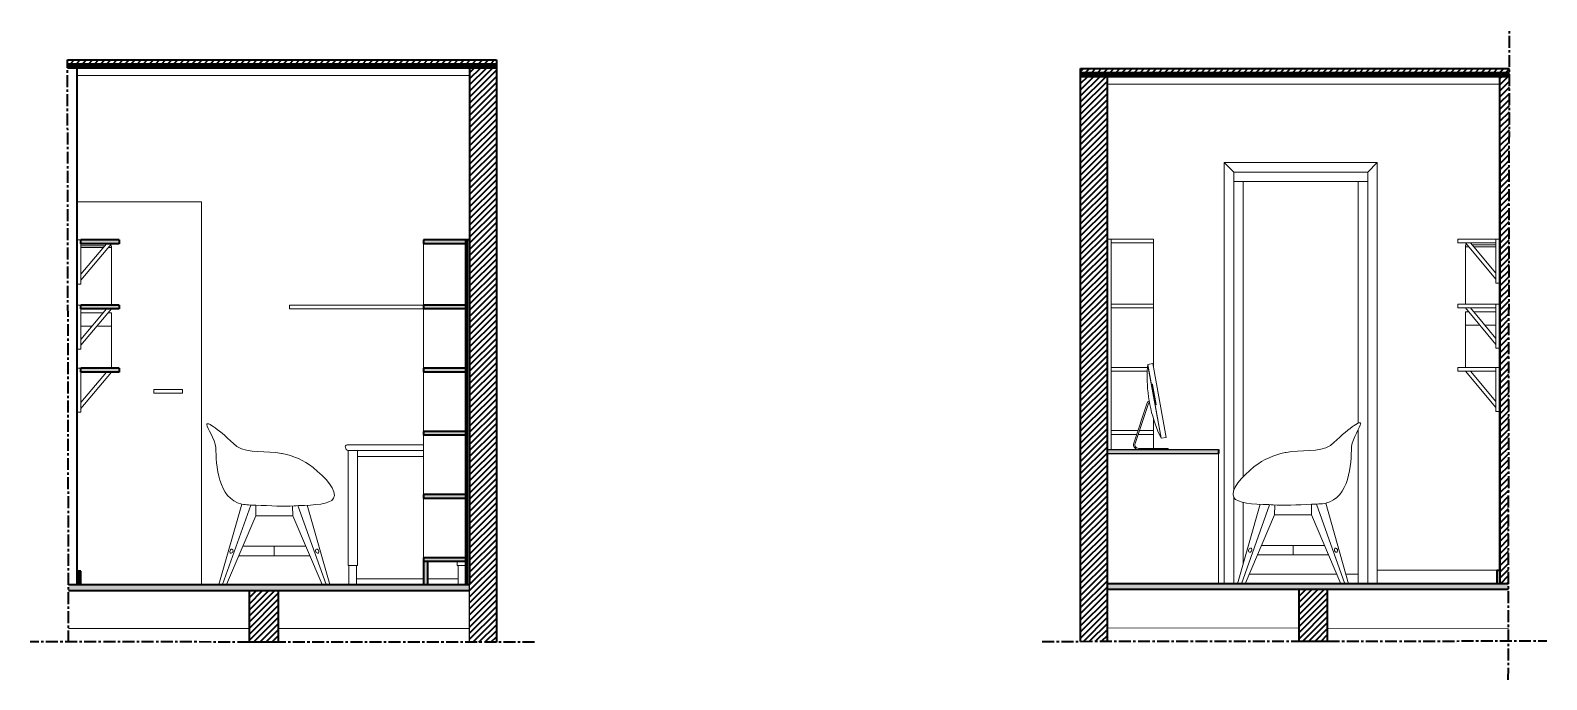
# Model space of a CAD drawing. Header units: inches. Extents: x 7381 to 10218, y 4445 to 6106.
# Drawn here: x 9426 to 10218, y 4496 to 4835 of the extents above; entities that cross this region are included whole.
import ezdxf

# ---------------------------------------------------------------- set-up
doc = ezdxf.new("R2010")
doc.units = ezdxf.units.IN
doc.header["$MEASUREMENT"] = 0
doc.linetypes.add('CENTER', pattern=[2, 1.25, -0.25, 0.25, -0.25])
for name, color, linetype, lineweight in [('A-ELEV-MBE1', 7, 'Continuous', 35), ('A-ELEV-PATT', 8, 'Continuous', 18), ('A-FURN', 8, 'Continuous', 18), ('A-SECT-MCUT', 7, 'Continuous', 35), ('A-SECT-PATT', 8, 'Continuous', 18)]:
    doc.layers.add(name, color=color, linetype=linetype, lineweight=lineweight)
doc.layers.add('disegno', color=7, linetype='Continuous')
pattern_1 = [(45, (-528.6525, -401.0396), (-1.59099026, 1.59099026), [])]

msp = doc.modelspace()

# ---------------------------------------------------------------- hatches: boundary and pattern name
at = {"layer": 'A-ELEV-MBE1'}
h = msp.add_hatch(dxfattribs=at)
h.set_pattern_fill('ANSI31', color=256, scale=18)
h.set_pattern_definition(pattern_1)
h.paths.add_polyline_path([(9669.41, 4819.46), (9445.41, 4819.46), (9445.41, 4817.46), (9669.41, 4817.46)])
h = msp.add_hatch(dxfattribs=at)
h.set_pattern_fill('ANSI31', color=256, scale=18)
h.set_pattern_definition(pattern_1)
h.paths.add_polyline_path([(9669.41, 4816.41), (9445.41, 4816.41), (9445.42, 4815.41), (9669.41, 4815.41)])
h = msp.add_hatch(dxfattribs=at)
h.set_pattern_fill('ANSI31', color=256, scale=18)
h.set_pattern_definition(pattern_1)
h.paths.add_polyline_path([(9669.41, 4815.41), (9655.41, 4815.41), (9655.41, 4545.41), (9655.41, 4515.31), (9669.41, 4515.3)])
h = msp.add_hatch(dxfattribs=at)
h.set_pattern_fill('ANSI31', color=256, scale=18)
h.paths.add_polyline_path([(9974.62, 4814.91), (9974.62, 4812.91), (10198.65, 4812.91), (10198.65, 4814.91)])
h = msp.add_hatch(dxfattribs=at)
h.set_pattern_fill('ANSI31', color=256, scale=18)
h.paths.add_polyline_path([(10198.65, 4810.86), (10198.65, 4811.86), (9974.62, 4811.86), (9974.62, 4810.86)])
h = msp.add_hatch(dxfattribs=at)
h.set_pattern_fill('ANSI31', color=256, scale=18)
h.paths.add_polyline_path([(9974.62, 4515.79), (9988.62, 4515.8), (9988.62, 4810.86), (9974.62, 4810.86)])
h = msp.add_hatch(dxfattribs=at)
h.set_pattern_fill('ANSI31', color=256, scale=18)
h.paths.add_polyline_path([(10198.65, 4810.86), (10193.62, 4810.86), (10193.62, 4545.9), (10198.15, 4545.9)])
h = msp.add_hatch(color=2, dxfattribs=at)
h.dxf.hatch_style = 1
h.paths.add_polyline_path([(9472.41, 4723.41), (9472.41, 4725.41), (9452.41, 4725.41), (9452.41, 4723.41)])
h = msp.add_hatch(color=2, dxfattribs=at)
h.dxf.hatch_style = 1
h.paths.add_polyline_path([(9653.41, 4725.41), (9631.41, 4725.41), (9631.41, 4723.41), (9653.41, 4723.41)])
h = msp.add_hatch(color=2, dxfattribs=at)
h.dxf.hatch_style = 1
h.paths.add_polyline_path([(9653.41, 4545.41), (9654.41, 4545.41), (9654.41, 4725.41), (9653.41, 4725.41)])
h = msp.add_hatch(color=2, dxfattribs=at)
h.dxf.hatch_style = 1
h.paths.add_polyline_path([(9654.41, 4545.41), (9655.41, 4545.41), (9655.41, 4725.41), (9654.41, 4725.41)])
h = msp.add_hatch(color=2, dxfattribs=at)
h.dxf.hatch_style = 1
h.paths.add_polyline_path([(9472.41, 4691.41), (9452.41, 4691.41), (9452.41, 4689.41), (9472.41, 4689.41)])
h = msp.add_hatch(color=2, dxfattribs=at)
h.dxf.hatch_style = 1
h.paths.add_polyline_path([(9653.41, 4691.41), (9631.41, 4691.41), (9631.41, 4689.41), (9653.41, 4689.41)])
h = msp.add_hatch(color=2, dxfattribs=at)
h.dxf.hatch_style = 1
h.paths.add_polyline_path([(9472.41, 4658.41), (9452.41, 4658.41), (9452.41, 4656.41), (9472.41, 4656.41)])
h = msp.add_hatch(color=2, dxfattribs=at)
h.dxf.hatch_style = 1
h.paths.add_polyline_path([(9653.41, 4658.41), (9631.41, 4658.41), (9631.41, 4656.41), (9653.41, 4656.41)])
h = msp.add_hatch(color=2, dxfattribs=at)
h.dxf.hatch_style = 1
h.paths.add_polyline_path([(9653.41, 4625.41), (9631.41, 4625.41), (9631.41, 4623.41), (9653.41, 4623.41)])
h = msp.add_hatch(color=2, dxfattribs=at)
h.dxf.hatch_style = 1
h.paths.add_polyline_path([(10046.62, 4615.9), (9988.62, 4615.9), (9988.62, 4613.9), (10046.62, 4613.9)])
h = msp.add_hatch(color=2, dxfattribs=at)
h.dxf.hatch_style = 1
h.paths.add_polyline_path([(9653.41, 4592.41), (9631.41, 4592.41), (9631.41, 4590.41), (9653.41, 4590.41)])
h = msp.add_hatch(color=2, dxfattribs=at)
h.dxf.hatch_style = 1
h.paths.add_polyline_path([(9653.41, 4559.41), (9631.41, 4559.41), (9631.41, 4557.41), (9653.41, 4557.41)])
h = msp.add_hatch(color=2, dxfattribs=at)
h.dxf.hatch_style = 1
h.paths.add_polyline_path([(9633.41, 4557.41), (9631.41, 4557.41), (9631.41, 4545.41), (9633.41, 4545.41)])
h = msp.add_hatch(color=2, dxfattribs=at)
h.dxf.hatch_style = 1
h.paths.add_polyline_path([(9450.41, 4545.4), (9452.41, 4545.4), (9452.41, 4552.41), (9450.41, 4552.41)])
h = msp.add_hatch(color=2, dxfattribs=at)
h.dxf.hatch_style = 1
h.paths.add_polyline_path([(9655.41, 4545.41), (9445.91, 4545.4), (9445.92, 4542.4), (9655.41, 4542.41)])
h = msp.add_hatch(dxfattribs=at)
h.set_pattern_fill('ANSI31', color=256, scale=18)
h.set_pattern_definition(pattern_1)
h.paths.add_polyline_path([(9540.38, 4515.4), (9555.38, 4515.4), (9555.41, 4542.41), (9540.38, 4542.4)])
h = msp.add_hatch(color=2, dxfattribs=at)
h.dxf.hatch_style = 1
h.paths.add_polyline_path([(10198.15, 4545.9), (9988.62, 4545.9), (9988.62, 4542.9), (10198.15, 4542.9)])
h = msp.add_hatch(dxfattribs=at)
h.set_pattern_fill('ANSI31', color=256, scale=18)
h.paths.add_polyline_path([(10103.65, 4542.9), (10088.62, 4542.9), (10088.65, 4515.89), (10103.65, 4515.89)])

# ---------------------------------------------------------------- linework, layer by layer
for p, q in [((9988.62, 4615.9), (10046.62, 4615.9)), ((9988.62, 4613.9), (10046.62, 4613.9))]:
    msp.add_line(p, q)
at = {"layer": 'A-ELEV-MBE1', "linetype": 'CENTER', "ltscale": 5}
for p, q in [((10198.06, 4495.77), (10198.69, 4834.91)), ((9445.97, 4515.28), (9445.41, 4819.46))]:
    msp.add_line(p, q, dxfattribs=at)
at = {"layer": 'A-ELEV-MBE1'}
for p, q in [((9445.41, 4819.46), (9669.41, 4819.46)), ((9445.41, 4817.46), (9669.41, 4817.46)), ((9445.41, 4816.41), (9669.41, 4816.41)), ((9445.42, 4815.41), (9669.41, 4815.41)), ((9974.62, 4814.91), (10198.65, 4814.91)), ((9974.62, 4812.91), (10198.62, 4812.91)), ((9974.62, 4811.86), (10198.62, 4811.86)), ((9974.62, 4810.86), (10198.62, 4810.86)), ((9472.41, 4725.41), (9452.41, 4725.41)), ((9452.41, 4723.41), (9452.41, 4725.41)), ((9472.41, 4723.41), (9452.41, 4723.41)), ((9472.41, 4725.41), (9472.41, 4723.41)), ((9655.41, 4725.41), (9631.41, 4725.41)), ((9631.41, 4725.41), (9631.41, 4723.41)), ((9653.41, 4723.41), (9631.41, 4723.41)), ((9653.41, 4545.41), (9653.41, 4725.41)), ((9654.41, 4545.41), (9654.41, 4725.41)), ((9472.41, 4691.41), (9452.41, 4691.41)), ((9452.41, 4689.41), (9452.41, 4691.41)), ((9472.41, 4689.41), (9452.41, 4689.41)), ((9472.41, 4689.41), (9452.41, 4689.41)), ((9472.41, 4691.41), (9472.41, 4689.41)), ((9472.41, 4691.41), (9472.41, 4689.41)), ((9653.41, 4691.41), (9631.41, 4691.41)), ((9631.41, 4691.41), (9631.41, 4689.41)), ((9653.41, 4689.41), (9631.41, 4689.41)), ((9472.41, 4658.41), (9452.38, 4658.41)), ((9452.41, 4656.41), (9452.41, 4658.41)), ((9472.41, 4658.41), (9472.41, 4656.41)), ((9472.41, 4658.41), (9472.41, 4656.41)), ((9653.41, 4658.41), (9631.41, 4658.41)), ((9631.41, 4658.41), (9631.41, 4656.41)), ((9472.41, 4656.41), (9452.41, 4656.41)), ((9472.41, 4656.41), (9452.41, 4656.41)), ((9653.41, 4656.41), (9631.41, 4656.41)), ((9653.41, 4625.41), (9631.41, 4625.41)), ((9631.41, 4625.41), (9631.41, 4623.41)), ((9653.41, 4623.41), (9631.41, 4623.41)), ((10046.62, 4615.9), (10046.62, 4613.9)), ((9653.41, 4592.41), (9631.41, 4592.41)), ((9631.41, 4592.41), (9631.41, 4590.41)), ((9653.41, 4590.41), (9631.41, 4590.41)), ((9653.41, 4559.41), (9631.41, 4559.41)), ((9631.41, 4559.41), (9631.41, 4545.41)), ((9653.41, 4557.41), (9631.41, 4557.41)), ((9633.41, 4557.41), (9633.41, 4545.41)), ((9452.41, 4552.41), (9450.41, 4552.41)), ((9452.41, 4545.41), (9452.41, 4552.41)), ((9445.91, 4545.4), (9655.41, 4545.41)), ((9445.92, 4542.4), (9655.41, 4542.41)), ((9450.41, 4545.41), (9655.41, 4545.41)), ((9540.38, 4515.4), (9540.38, 4542.41)), ((9555.41, 4542.41), (9555.38, 4515.4)), ((10198.11, 4542.9), (9988.62, 4542.9)), ((10088.62, 4542.9), (10088.65, 4515.89)), ((10103.65, 4515.89), (10103.65, 4542.9)), ((9555.38, 4515.4), (9540.38, 4515.4)), ((10088.65, 4515.89), (10103.65, 4515.89))]:
    msp.add_line(p, q, dxfattribs=at)
at = {"layer": 'A-ELEV-MBE1', "ltscale": 5}
msp.add_line((9974.62, 4515.79), (9974.62, 4814.91), dxfattribs=at)
at = {"layer": 'A-ELEV-PATT'}
for p, q in [((9450.41, 4811.41), (9655.41, 4811.41)), ((9988.62, 4806.86), (10193.62, 4806.86)), ((10129.62, 4765.9), (10049.62, 4765.9)), ((10049.62, 4765.9), (10049.62, 4545.9)), ((10054.62, 4760.9), (10049.62, 4765.9)), ((10124.62, 4760.9), (10054.62, 4760.9)), ((10054.62, 4760.9), (10054.62, 4594.53)), ((10124.62, 4760.9), (10129.62, 4765.9)), ((10124.62, 4760.9), (10124.62, 4545.9)), ((10129.62, 4765.9), (10129.62, 4545.9)), ((10124.62, 4755.9), (10054.62, 4755.9)), ((10059.62, 4755.9), (10059.62, 4601.86)), ((10119.62, 4755.9), (10119.62, 4629.73)), ((10119.62, 4626.37), (10119.62, 4545.9)), ((10054.62, 4591.07), (10054.62, 4545.9)), ((10059.62, 4588.32), (10059.62, 4556.45)), ((10108.49, 4550.9), (10062.76, 4550.9)), ((10119.62, 4550.9), (10113.2, 4550.9)), ((9445.92, 4522.41), (9540.38, 4522.41)), ((9555.39, 4522.41), (9655.41, 4522.41)), ((9988.62, 4522.9), (10088.64, 4522.72)), ((10103.65, 4522.69), (10198.11, 4522.51))]:
    msp.add_line(p, q, dxfattribs=at)
at = {"layer": 'A-FURN'}
for p, q in [((9450.41, 4745.41), (9515.41, 4745.41)), ((9515.41, 4745.41), (9515.41, 4545.41)), ((9631.41, 4723.41), (9631.41, 4691.41)), ((9988.62, 4725.9), (10012.62, 4725.9)), ((9990.62, 4615.9), (9990.62, 4725.9)), ((9990.62, 4723.9), (10012.62, 4723.9)), ((10012.62, 4725.9), (10012.62, 4659.15)), ((10171.62, 4725.9), (10171.62, 4723.9)), ((10171.62, 4725.9), (10191.62, 4725.9)), ((10171.62, 4723.9), (10191.62, 4723.9)), ((9631.41, 4691.41), (9561.41, 4691.41)), ((9561.41, 4689.41), (9631.41, 4689.41)), ((9631.41, 4689.41), (9631.41, 4658.41)), ((9990.62, 4691.9), (10012.62, 4691.9)), ((9990.62, 4689.9), (10012.62, 4689.9)), ((10171.62, 4691.9), (10171.62, 4689.9)), ((10171.62, 4691.9), (10193.62, 4691.9)), ((10171.62, 4691.9), (10171.62, 4689.9)), ((10171.62, 4691.9), (10191.62, 4691.9)), ((10171.62, 4689.9), (10191.62, 4689.9)), ((10171.62, 4689.9), (10191.62, 4689.9)), ((9990.62, 4658.9), (10009.56, 4658.9)), ((10171.62, 4658.9), (10171.62, 4656.9)), ((10171.62, 4658.9), (10193.62, 4658.9)), ((10171.62, 4658.9), (10171.62, 4656.9)), ((9631.41, 4656.41), (9631.41, 4625.41)), ((9990.62, 4656.9), (10009.45, 4656.9)), ((10171.62, 4656.9), (10191.62, 4656.9)), ((10171.62, 4656.9), (10191.62, 4656.9)), ((9505.41, 4647.41), (9490.41, 4647.41)), ((9490.41, 4645.41), (9490.41, 4647.41)), ((9505.41, 4645.41), (9490.41, 4645.41)), ((9505.41, 4647.41), (9505.41, 4645.41)), ((10012.62, 4632.25), (10012.62, 4616.58)), ((9591.43, 4618.41), (9631.41, 4618.41)), ((9631.41, 4623.41), (9631.41, 4592.41)), ((9990.62, 4625.9), (10004.63, 4625.9)), ((9990.62, 4623.9), (10003.97, 4623.9)), ((10004.68, 4623.9), (10012.62, 4623.9)), ((10005.35, 4625.9), (10012.62, 4625.9)), ((9591.03, 4615.96), (9590.53, 4616.96)), ((9591.93, 4615.41), (9631.41, 4615.41)), ((9591.93, 4615.41), (9591.93, 4555.41)), ((9596.93, 4615.41), (9596.93, 4555.41)), ((9596.93, 4612.41), (9631.41, 4612.41)), ((10046.62, 4613.9), (10046.62, 4545.9)), ((9536.4, 4587.5), (9524.43, 4545.41)), ((9541.13, 4586.87), (9526.43, 4545.41)), ((9543.8, 4581.41), (9543.8, 4586.87)), ((9563.06, 4581.41), (9562.93, 4586.47)), ((9565.75, 4586.68), (9580.43, 4545.41)), ((9570.6, 4586.99), (9582.43, 4545.41)), ((9631.41, 4590.41), (9631.41, 4559.41)), ((10068.45, 4587.49), (10056.62, 4545.9)), ((10073.3, 4587.17), (10058.62, 4545.9)), ((10075.99, 4581.9), (10076.12, 4586.96)), ((10095.25, 4581.9), (10095.25, 4587.37)), ((10097.92, 4587.37), (10112.62, 4545.9)), ((10102.65, 4587.99), (10114.62, 4545.9)), ((9543.8, 4581.41), (9528.43, 4545.41)), ((9543.8, 4581.41), (9563.06, 4581.41)), ((9563.06, 4581.41), (9578.43, 4545.41)), ((10075.99, 4581.9), (10060.62, 4545.9)), ((10095.25, 4581.9), (10075.99, 4581.9)), ((10095.25, 4581.9), (10110.62, 4545.9)), ((9536.97, 4565.41), (9569.89, 4565.41)), ((9553.43, 4565.41), (9553.43, 4560.41)), ((10102.08, 4565.9), (10069.16, 4565.9)), ((10085.62, 4565.9), (10085.62, 4560.9)), ((9534.83, 4560.41), (9572.02, 4560.41)), ((9591.93, 4555.41), (9596.93, 4555.41)), ((9592.43, 4555.41), (9592.43, 4545.41)), ((9596.43, 4555.41), (9596.43, 4545.41)), ((9648.93, 4557.41), (9648.93, 4555.41)), ((9648.93, 4555.41), (9653.41, 4555.41)), ((9649.43, 4555.41), (9649.43, 4545.41)), ((10104.22, 4560.9), (10067.03, 4560.9)), ((9596.43, 4548.41), (9631.41, 4548.41)), ((9633.41, 4548.41), (9649.43, 4548.41)), ((10129.62, 4552.9), (10193.62, 4552.9)), ((9524.43, 4545.41), (9528.43, 4545.41)), ((9578.43, 4545.41), (9582.43, 4545.41)), ((10060.62, 4545.9), (10056.62, 4545.9)), ((10114.62, 4545.9), (10110.62, 4545.9))]:
    msp.add_line(p, q, dxfattribs=at)
for points in [[(10009.38, 4653.8, -0.022614), (10009.68, 4660.42), (10016.73, 4621.82, -0.113322)], [(10011.82, 4649.93, -1), (10012.16, 4649.99), (10014.06, 4639.56, -1), (10013.72, 4639.5)], [(10010.46, 4641.3, 0.23825), (10009.43, 4640.28), (10002.45, 4619.37, 0.512029), (10004.95, 4615.9), (10020.3, 4615.9), (10020.3, 4616.58), (10004.95, 4616.58, -0.512029), (10003.1, 4619.15), (10010.07, 4640.07, -0.211377), (10010.58, 4640.62, -0.002352)]]:
    msp.add_lwpolyline(points, format="xyb", close=True, dxfattribs=at)
msp.add_lwpolyline([(10009.68, 4660.42), (10012.3, 4660.9), (10019.35, 4622.29), (10016.73, 4621.82), (10009.96, 4658.9)], dxfattribs=at)
for centre, start, end in [((9591.43, 4617.41), 90, 206.56505), ((9591.93, 4616.41), 206.56505, 270)]:
    msp.add_arc(centre, 1, start, end, dxfattribs=at)
for centre in [(9531.02, 4562.91), (10063.22, 4563.4)]:
    msp.add_ellipse(centre, major_axis=(0.43, 1.05), ratio=0.699905, start_param=-3.141592653589793, end_param=3.141592653589793, dxfattribs=at)
at = {"layer": 'A-FURN', "extrusion": (0, 0, -1)}
for centre in [(9575.83, 4562.91), (10108.03, 4563.4)]:
    msp.add_ellipse(centre, major_axis=(-0.43, 1.05), ratio=0.699905, start_param=-3.141592653589793, end_param=3.141592653589793, dxfattribs=at)
at = {"layer": 'A-FURN'}
for points, knots in [([(9533.84, 4617.54), (9524.84, 4626.08), (9512.78, 4635.02), (9522.32, 4621.58), (9522.89, 4617.02)], [2.261094, 2.261094, 2.261094, 2.261094, 25.027898, 41.727882, 41.727882, 41.727882, 41.727882]), ([(10105.21, 4618.03), (10114.21, 4626.57), (10126.27, 4635.52), (10116.73, 4622.07), (10116.16, 4617.51)], [2.261094, 2.261094, 2.261094, 2.261094, 25.027898, 41.727882, 41.727882, 41.727882, 41.727882]), ([(9522.89, 4617.02), (9523.05, 4607.86), (9524.04, 4587.22), (9548.91, 4586.83), (9558.65, 4586.08), (9564.06, 4586.55), (9566.01, 4586.7)], [2.43065, 2.43065, 2.43065, 2.43065, 44.050285, 51.475924, 73.352657, 73.725829, 73.725829, 73.725829, 73.725829]), ([(9533.84, 4617.54), (9539.82, 4613.88), (9549.6, 4615.47), (9557.44, 4613.91), (9557.6, 4613.88)], [11.829475, 11.829475, 11.829475, 11.829475, 40.142844, 40.753178, 40.753178, 40.753178, 40.753178]), ([(9557.6, 4613.88), (9563.58, 4612.69), (9575.05, 4607.51), (9591.9, 4587.81), (9574.68, 4586.97), (9566.01, 4586.7)], [12.595634, 12.595634, 12.595634, 12.595634, 30.175733, 52.451514, 71.397965, 71.397965, 71.397965, 71.397965]), ([(10081.45, 4614.37), (10075.47, 4613.19), (10064, 4608), (10047.15, 4588.3), (10064.37, 4587.46), (10073.04, 4587.19)], [12.595634, 12.595634, 12.595634, 12.595634, 30.175733, 52.451514, 71.397965, 71.397965, 71.397965, 71.397965]), ([(10116.16, 4617.51), (10116, 4608.36), (10115.01, 4587.71), (10090.14, 4587.33), (10080.4, 4586.57), (10074.99, 4587.05), (10073.04, 4587.19)], [2.43065, 2.43065, 2.43065, 2.43065, 44.050285, 51.475924, 73.352657, 73.725829, 73.725829, 73.725829, 73.725829]), ([(10105.21, 4618.03), (10099.23, 4614.37), (10089.45, 4615.96), (10081.61, 4614.4), (10081.45, 4614.37)], [11.829475, 11.829475, 11.829475, 11.829475, 40.142844, 40.753178, 40.753178, 40.753178, 40.753178])]:
    msp.add_open_spline(points, degree=3, knots=knots, dxfattribs=at)
at = {"layer": 'A-SECT-MCUT'}
for p, q in [((9669.41, 4819.46), (9669.41, 4515.28)), ((9450.41, 4545.4), (9450.41, 4815.41)), ((9655.41, 4815.41), (9655.41, 4545.41)), ((9988.62, 4515.8), (9988.62, 4810.86)), ((10193.62, 4545.9), (10193.62, 4810.86)), ((10193.62, 4770.9), (10193.62, 4545.9)), ((10192.12, 4552.9), (10192.12, 4545.9)), ((10192.12, 4552.9), (10193.62, 4552.9)), ((10198.15, 4545.9), (9988.62, 4545.9))]:
    msp.add_line(p, q, dxfattribs=at)
at = {"layer": 'A-SECT-MCUT', "linetype": 'CENTER', "ltscale": 5}
for p, q in [((9540.38, 4515.42), (9425.97, 4515.53)), ((9689.41, 4515.28), (9555.38, 4515.4)), ((9954.62, 4515.77), (10088.65, 4515.89)), ((10103.65, 4515.9), (10218.1, 4516.01))]:
    msp.add_line(p, q, dxfattribs=at)
at = {"layer": 'A-SECT-PATT'}
for p, q in [((9452.41, 4725.41), (9450.41, 4725.41)), ((9452.41, 4702.41), (9452.41, 4723.41)), ((9452.41, 4704.41), (9468.41, 4723.41)), ((9452.41, 4707.51), (9465.79, 4723.41)), ((9464.95, 4722.41), (9452.41, 4722.41)), ((9452.41, 4721.41), (9464.11, 4721.41)), ((9466.72, 4721.41), (9468.41, 4721.41)), ((9468.41, 4722.41), (9467.57, 4722.41)), ((9468.41, 4721.41), (9468.41, 4722.41)), ((9468.41, 4721.41), (9468.41, 4691.41)), ((10191.62, 4704.9), (10175.62, 4723.9)), ((10175.62, 4721.9), (10175.62, 4722.9)), ((10175.62, 4722.9), (10176.46, 4722.9)), ((10177.31, 4721.9), (10175.62, 4721.9)), ((10175.62, 4721.9), (10175.62, 4691.9)), ((10191.62, 4708.01), (10178.24, 4723.9)), ((10179.08, 4722.9), (10191.62, 4722.9)), ((10191.62, 4721.9), (10179.92, 4721.9)), ((10191.62, 4702.9), (10191.62, 4725.9)), ((10191.62, 4725.9), (10193.62, 4725.9)), ((9450.41, 4702.41), (9452.41, 4702.41)), ((10193.62, 4702.9), (10191.62, 4702.9)), ((9452.41, 4691.41), (9450.41, 4691.41)), ((9452.41, 4689.41), (9452.41, 4668.41)), ((9452.41, 4668.41), (9452.41, 4689.41)), ((9452.41, 4670.41), (9468.41, 4689.41)), ((9452.41, 4673.51), (9465.79, 4689.41)), ((9561.41, 4691.41), (9561.41, 4689.41)), ((10191.62, 4670.9), (10175.62, 4689.9)), ((10191.62, 4674.01), (10178.24, 4689.9)), ((10191.62, 4691.9), (10191.62, 4668.9)), ((10191.62, 4668.9), (10191.62, 4691.9)), ((10191.62, 4691.9), (10193.62, 4691.9)), ((9464.11, 4687.41), (9452.41, 4687.41)), ((9468.41, 4687.41), (9466.72, 4687.41)), ((9468.41, 4680.41), (9468.41, 4687.41)), ((10175.62, 4680.9), (10175.62, 4687.9)), ((10175.62, 4687.9), (10177.31, 4687.9)), ((10179.92, 4687.9), (10191.62, 4687.9)), ((9452.41, 4680.41), (9458.22, 4680.41)), ((9460.83, 4680.41), (9468.41, 4680.41)), ((9468.41, 4680.41), (9468.41, 4658.41)), ((10183.2, 4680.9), (10175.62, 4680.9)), ((10175.62, 4680.9), (10175.62, 4658.9)), ((10191.62, 4680.9), (10185.82, 4680.9)), ((9450.41, 4668.41), (9452.41, 4668.41)), ((10193.62, 4668.9), (10191.62, 4668.9)), ((9452.41, 4658.41), (9450.41, 4658.41)), ((10191.62, 4658.9), (10191.62, 4635.9)), ((10191.62, 4635.9), (10191.62, 4658.9)), ((10191.62, 4658.9), (10193.62, 4658.9)), ((9452.41, 4656.41), (9452.41, 4635.41)), ((9452.41, 4635.41), (9452.41, 4656.41)), ((9452.41, 4637.41), (9468.41, 4656.41)), ((9452.41, 4640.51), (9465.79, 4656.41)), ((10191.62, 4637.9), (10175.62, 4656.9)), ((10191.62, 4641.01), (10178.24, 4656.9)), ((9450.41, 4635.41), (9452.41, 4635.41)), ((10193.62, 4635.9), (10191.62, 4635.9))]:
    msp.add_line(p, q, dxfattribs=at)
at = {"layer": 'disegno'}
for p, q in [((9655.41, 4515.31), (9655.41, 4725.41)), ((10012.62, 4545.9), (9988.62, 4545.9))]:
    msp.add_line(p, q, dxfattribs=at)

doc.saveas('drawing.dxf')
